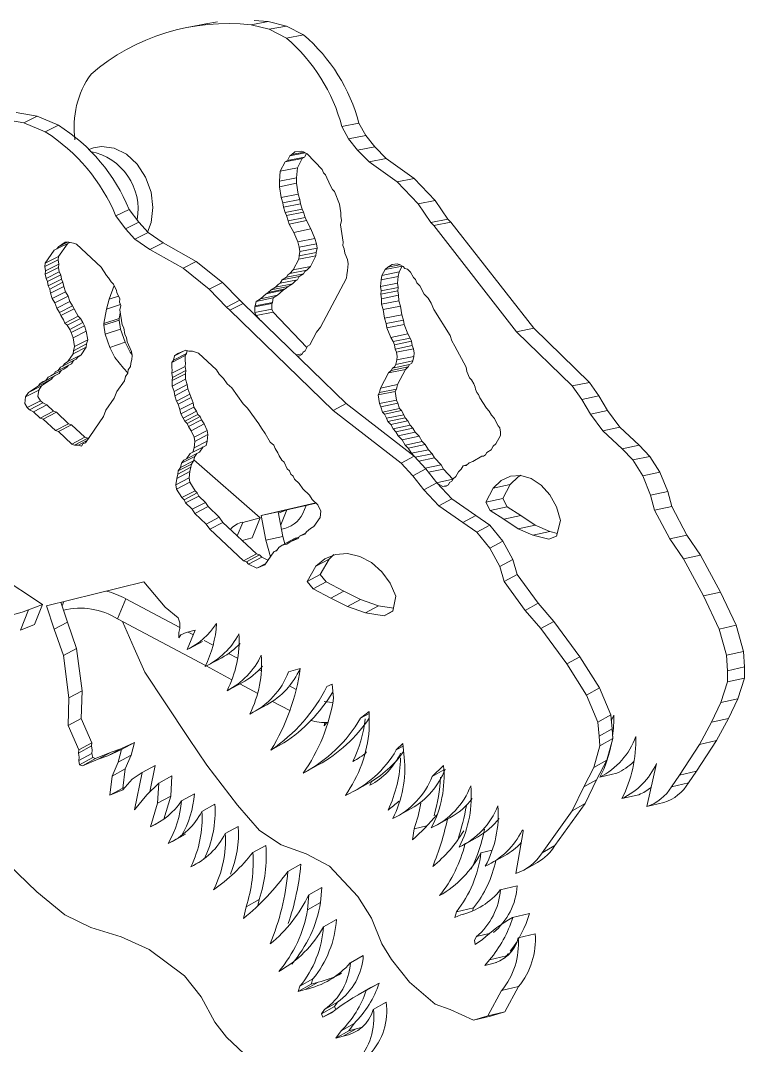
# Model space of a CAD drawing. Header units: millimetres. Extents: x 10 to 270, y -115 to 29.
# Drawn here: x 224.4 to 270, y -71.8 to -7.2 of the extents above; entities that cross this region are included whole.
import ezdxf

# ---------------------------------------------------------------- set-up
doc = ezdxf.new("R2010")
doc.units = ezdxf.units.MM

msp = doc.modelspace()

# ---------------------------------------------------------------- linework, layer by layer
at = {"color": 7, "linetype": 'Continuous', "lineweight": 15}
for p, q in [((236.093, -7.431), (235.016, -7.634)), ((236.093, -7.431), (236.818, -7.315)), ((240.02, -7.294), (238.942, -7.498)), ((238.942, -7.498), (240.087, -7.773)), ((239.128, -7.222), (240.02, -7.294)), ((240.02, -7.294), (241.165, -7.569)), ((241.165, -7.569), (240.087, -7.773)), ((241.165, -7.569), (242.256, -8.129)), ((240.087, -7.773), (241.178, -8.334)), ((242.256, -8.129), (241.178, -8.334)), ((223.298, -13.433), (224.633, -13.661)), ((224.137, -13.021), (225.471, -13.249)), ((225.471, -13.249), (224.633, -13.661)), ((225.471, -13.249), (226.806, -13.817)), ((224.633, -13.661), (225.969, -14.23)), ((226.806, -13.817), (225.969, -14.23)), ((245.741, -13.688), (244.664, -13.898)), ((244.664, -13.898), (245.089, -14.683)), ((245.741, -13.688), (246.166, -14.473)), ((246.166, -14.473), (245.089, -14.683)), ((245.089, -14.683), (245.653, -15.384)), ((246.166, -14.473), (246.73, -15.172)), ((229.018, -15.248), (228.729, -15.341)), ((241.695, -15.498), (242.089, -15.452)), ((246.73, -15.172), (245.653, -15.384)), ((245.653, -15.384), (246.377, -16.135)), ((246.73, -15.172), (247.453, -15.923)), ((240.783, -16.715), (241.091, -16.124)), ((242.167, -15.913), (241.091, -16.124)), ((241.091, -16.124), (241.228, -16.039)), ((241.382, -15.743), (241.519, -15.658)), ((241.859, -16.504), (242.167, -15.913)), ((242.167, -15.913), (242.304, -15.828)), ((242.248, -15.503), (242.467, -15.617)), ((242.467, -15.617), (243.427, -16.617)), ((247.453, -15.923), (246.377, -16.135)), ((246.377, -16.135), (248.142, -17.395)), ((247.453, -15.923), (249.219, -17.182)), ((240.731, -17.345), (240.783, -16.715)), ((241.859, -16.504), (240.783, -16.715)), ((241.807, -17.133), (241.859, -16.504)), ((243.628, -16.941), (243.71, -17.14)), ((249.219, -17.182), (248.142, -17.395)), ((248.142, -17.395), (249.473, -18.778)), ((249.219, -17.182), (250.55, -18.564)), ((240.841, -18.372), (240.735, -17.691)), ((241.917, -18.16), (241.811, -17.479)), ((243.933, -17.601), (244.074, -17.863)), ((244.074, -17.863), (244.194, -17.988)), ((244.194, -17.988), (244.52, -18.785)), ((241.917, -18.16), (240.841, -18.372)), ((240.944, -18.707), (240.841, -18.372)), ((242.02, -18.494), (241.917, -18.16)), ((250.55, -18.564), (249.473, -18.778)), ((250.55, -18.564), (251.341, -19.73)), ((231.259, -19.121), (230.424, -19.539)), ((231.259, -19.121), (231.869, -19.919)), ((241.089, -19.315), (240.986, -18.98)), ((242.164, -19.101), (241.089, -19.315)), ((241.17, -19.513), (241.089, -19.315)), ((242.245, -19.3), (241.17, -19.513)), ((242.164, -19.101), (242.062, -18.767)), ((242.245, -19.3), (242.164, -19.101)), ((242.348, -19.634), (242.245, -19.3)), ((244.606, -19.331), (244.588, -19.542)), ((249.473, -18.778), (250.265, -19.945)), ((230.424, -19.539), (231.035, -20.338)), ((231.869, -19.919), (231.035, -20.338)), ((231.869, -19.919), (232.456, -20.582)), ((241.272, -19.848), (241.17, -19.513)), ((242.348, -19.634), (241.272, -19.848)), ((241.353, -20.047), (241.272, -19.848)), ((242.429, -19.833), (241.353, -20.047)), ((242.429, -19.833), (242.348, -19.634)), ((242.711, -20.355), (242.429, -19.833)), ((244.631, -19.815), (244.574, -20.099)), ((244.588, -19.542), (244.631, -19.815)), ((251.523, -19.919), (256.748, -26.61)), ((231.035, -20.338), (231.622, -21.002)), ((232.456, -20.582), (231.622, -21.002)), ((232.456, -20.582), (233.397, -21.236)), ((241.635, -20.57), (241.353, -20.047)), ((242.711, -20.355), (241.635, -20.57)), ((241.879, -21.166), (241.635, -20.57)), ((242.954, -20.951), (242.711, -20.355)), ((244.574, -20.099), (244.745, -21.192)), ((250.447, -20.134), (255.673, -26.832)), ((227.374, -21.191), (226.8, -21.479)), ((226.8, -21.479), (227.223, -21.195)), ((226.814, -22.1), (227.368, -21.285)), ((227.458, -21.189), (227.763, -21.248)), ((227.95, -21.311), (229.498, -22.762)), ((231.622, -21.002), (232.564, -21.657)), ((233.397, -21.236), (232.564, -21.657)), ((233.397, -21.236), (235.494, -22.402)), ((242.954, -20.951), (241.879, -21.166)), ((241.981, -21.501), (241.879, -21.166)), ((243.057, -21.286), (241.981, -21.501)), ((243.057, -21.286), (242.954, -20.951)), ((243.099, -21.558), (243.057, -21.286)), ((244.745, -21.192), (244.728, -21.402)), ((225.978, -22.52), (226.542, -21.69)), ((226.706, -21.617), (226.8, -21.479)), ((232.564, -21.657), (234.662, -22.824)), ((241.968, -22.057), (242.024, -21.774)), ((242.024, -21.774), (241.981, -21.501)), ((243.099, -21.558), (242.024, -21.774)), ((243.043, -21.842), (243.099, -21.558)), ((244.728, -21.402), (244.809, -21.601)), ((226.791, -22.303), (225.955, -22.724)), ((225.955, -22.724), (225.978, -22.52)), ((226.814, -22.1), (225.978, -22.52)), ((226.837, -22.573), (226.001, -22.993)), ((226.791, -22.303), (226.814, -22.1)), ((226.837, -22.573), (226.791, -22.303)), ((226.813, -22.777), (226.837, -22.573)), ((235.494, -22.402), (234.662, -22.824)), ((235.494, -22.402), (237.144, -23.719)), ((241.603, -22.929), (241.951, -22.267)), ((242.679, -22.713), (243.026, -22.051)), ((245.015, -22.273), (245.057, -22.546)), ((245.057, -22.546), (245.022, -22.967)), ((247.562, -22.756), (247.839, -22.586)), ((226.001, -22.993), (225.955, -22.724)), ((226.813, -22.777), (225.977, -23.197)), ((225.977, -23.197), (226.001, -22.993)), ((226.024, -23.467), (225.977, -23.197)), ((226.859, -23.047), (226.024, -23.467)), ((226.859, -23.047), (226.813, -22.777)), ((226.953, -23.247), (226.859, -23.047)), ((229.498, -22.762), (229.826, -23.296)), ((234.662, -22.824), (236.313, -24.143)), ((241.389, -23.161), (241.603, -22.929)), ((242.679, -22.713), (241.603, -22.929)), ((241.977, -23.344), (242.25, -23.176)), ((242.464, -22.944), (242.679, -22.713)), ((247.189, -23.284), (247.384, -22.915)), ((248.265, -23.067), (247.189, -23.284)), ((248.208, -23.351), (248.265, -23.067)), ((248.265, -23.067), (248.46, -22.698)), ((248.297, -22.605), (248.517, -22.72)), ((248.638, -22.846), (248.798, -22.898)), ((226.117, -23.668), (226.024, -23.467)), ((227.092, -23.717), (226.999, -23.517)), ((229.826, -23.296), (229.966, -23.428)), ((230.271, -23.828), (230.458, -24.23)), ((237.144, -23.719), (236.313, -24.143)), ((237.144, -23.719), (238.229, -24.848)), ((240.786, -23.781), (240.902, -23.561)), ((241.977, -23.344), (240.902, -23.561)), ((240.902, -23.561), (241.175, -23.392)), ((241.276, -23.974), (241.549, -23.806)), ((241.861, -23.564), (241.977, -23.344)), ((244.949, -23.461), (243.322, -26.552)), ((244.966, -23.251), (244.949, -23.461)), ((247.098, -23.99), (247.133, -23.569)), ((248.173, -23.772), (247.098, -23.99)), ((247.133, -23.569), (247.189, -23.284)), ((248.208, -23.351), (247.133, -23.569)), ((248.173, -23.772), (248.208, -23.351)), ((248.216, -24.045), (248.173, -23.772)), ((249.183, -23.413), (249.304, -23.539)), ((249.385, -23.74), (249.567, -23.929)), ((226.257, -24.139), (226.163, -23.938)), ((226.419, -24.744), (226.303, -24.409)), ((227.255, -24.322), (226.419, -24.744)), ((227.255, -24.322), (227.138, -23.987)), ((227.418, -24.589), (227.255, -24.322)), ((229.995, -24.776), (230.31, -23.911)), ((236.313, -24.143), (237.399, -25.273)), ((239.54, -24.748), (239.889, -24.433)), ((240.026, -24.349), (240.201, -24.191)), ((241.276, -23.974), (240.201, -24.191)), ((240.201, -24.191), (240.474, -24.023)), ((240.614, -24.531), (240.964, -24.216)), ((241.101, -24.132), (241.276, -23.974)), ((247.14, -24.263), (247.098, -23.99)), ((247.123, -24.474), (247.14, -24.263)), ((248.216, -24.045), (247.14, -24.263)), ((248.198, -24.256), (248.216, -24.045)), ((248.244, -24.876), (248.241, -24.529)), ((249.567, -23.929), (249.852, -24.455)), ((226.583, -25.011), (226.419, -24.744)), ((227.418, -24.589), (226.583, -25.011)), ((226.699, -25.347), (226.583, -25.011)), ((227.535, -24.924), (226.699, -25.347)), ((227.535, -24.924), (227.418, -24.589)), ((227.698, -25.19), (227.535, -24.924)), ((230.668, -24.768), (230.644, -24.972)), ((230.738, -25.174), (230.667, -25.447)), ((238.229, -24.848), (237.399, -25.273)), ((238.441, -25.046), (237.611, -25.472)), ((238.229, -24.848), (238.441, -25.046)), ((238.441, -25.046), (244.942, -31.359)), ((240.248, -25.054), (239.173, -25.272)), ((239.211, -25.199), (239.267, -24.916)), ((240.286, -24.981), (239.211, -25.199)), ((240.248, -25.054), (240.286, -24.981)), ((240.252, -25.399), (240.248, -25.054)), ((240.286, -24.981), (240.342, -24.699)), ((247.169, -25.095), (247.165, -24.748)), ((248.244, -24.876), (247.169, -25.095)), ((247.272, -25.431), (247.169, -25.095)), ((248.347, -25.212), (248.244, -24.876)), ((250.297, -25.034), (250.461, -25.435)), ((226.863, -25.613), (226.699, -25.347)), ((227.698, -25.19), (226.863, -25.613)), ((226.956, -25.814), (226.863, -25.613)), ((227.791, -25.391), (227.698, -25.19)), ((229.675, -26.317), (229.836, -25.405)), ((230.641, -25.997), (230.702, -25.652)), ((230.667, -25.447), (230.828, -26.393)), ((237.399, -25.273), (237.611, -25.472)), ((237.611, -25.472), (244.117, -31.791)), ((239.173, -25.272), (239.211, -25.199)), ((239.177, -25.617), (239.173, -25.272)), ((240.252, -25.399), (239.177, -25.617)), ((239.258, -25.815), (239.177, -25.617)), ((240.332, -25.597), (239.258, -25.815)), ((239.566, -26.139), (239.258, -25.815)), ((240.332, -25.597), (240.252, -25.399)), ((242.462, -27.832), (240.332, -25.597)), ((248.347, -25.212), (247.272, -25.431)), ((247.358, -25.978), (247.272, -25.431)), ((248.433, -25.759), (247.358, -25.978)), ((248.433, -25.759), (248.347, -25.212)), ((248.536, -26.095), (248.433, -25.759)), ((250.461, -25.435), (251.478, -27.069)), ((227.353, -26.413), (227.213, -26.282)), ((228.188, -25.99), (227.353, -26.413)), ((227.517, -26.68), (227.353, -26.413)), ((228.188, -25.99), (228.048, -25.858)), ((228.351, -26.256), (228.188, -25.99)), ((228.561, -26.792), (228.445, -26.457)), ((229.748, -26.994), (229.674, -26.411)), ((230.714, -26.674), (230.64, -26.092)), ((230.828, -26.393), (230.922, -26.594)), ((247.461, -26.315), (247.358, -25.978)), ((248.536, -26.095), (247.461, -26.315)), ((247.503, -26.588), (247.461, -26.315)), ((248.578, -26.368), (247.503, -26.588)), ((248.578, -26.368), (248.536, -26.095)), ((248.823, -26.967), (248.578, -26.368)), ((227.727, -27.217), (227.61, -26.881)), ((228.561, -26.792), (227.727, -27.217)), ((228.653, -27.331), (228.561, -26.792)), ((229.748, -26.994), (230.714, -26.674)), ((230.053, -27.815), (229.748, -26.994)), ((231.018, -27.495), (230.714, -26.674)), ((230.922, -26.594), (230.991, -27)), ((243.068, -26.856), (242.643, -27.663)), ((243.322, -26.552), (243.068, -26.856)), ((247.748, -27.188), (247.503, -26.588)), ((248.823, -26.967), (247.748, -27.188)), ((248.965, -27.23), (248.823, -26.967)), ((256.748, -26.61), (255.673, -26.832)), ((255.673, -26.832), (259.179, -30.246)), ((256.748, -26.61), (260.255, -30.021)), ((227.819, -27.756), (227.727, -27.217)), ((228.559, -27.807), (228.582, -27.603)), ((231.085, -27.201), (231.131, -27.471)), ((231.131, -27.471), (231.412, -28.074)), ((242.506, -27.747), (242.352, -28.041)), ((247.89, -27.451), (247.748, -27.188)), ((248.015, -27.924), (247.972, -27.651)), ((249.09, -27.703), (248.015, -27.924)), ((249.09, -27.703), (249.047, -27.43)), ((249.171, -27.903), (249.09, -27.703)), ((251.582, -27.406), (251.785, -27.733)), ((251.785, -27.733), (252.499, -29.053)), ((227.396, -28.714), (227.725, -28.232)), ((228.559, -27.807), (227.725, -28.232)), ((227.725, -28.232), (227.748, -28.028)), ((228.23, -28.288), (228.559, -27.807)), ((231.412, -28.074), (231.458, -28.345)), ((234.88, -28.194), (234.049, -28.621)), ((234.049, -28.621), (234.121, -28.348)), ((234.334, -28.207), (234.831, -27.991)), ((234.785, -28.332), (234.88, -28.194)), ((234.88, -28.194), (234.925, -28.023)), ((235.256, -28.049), (235.634, -28.175)), ((235.634, -28.175), (236.765, -29.236)), ((242.166, -28.216), (241.786, -28.295)), ((241.902, -28.365), (241.85, -28.357)), ((242.138, -28.271), (242.001, -28.355)), ((242.352, -28.041), (242.215, -28.124)), ((248.097, -28.124), (248.015, -27.924)), ((249.14, -28.67), (249.196, -28.386)), ((227.62, -28.843), (226.786, -29.269)), ((227.62, -28.843), (227.761, -28.637)), ((231.338, -29.025), (231.196, -29.232)), ((231.434, -28.549), (231.362, -28.822)), ((233.954, -28.759), (234.049, -28.621)), ((234.829, -29.281), (234.783, -29.011)), ((248.065, -28.892), (248.122, -28.608)), ((248.845, -29.048), (248.923, -28.901)), ((252.499, -29.053), (252.542, -29.328)), ((226.013, -29.896), (226.153, -29.69)), ((226.473, -29.681), (226.604, -29.594)), ((226.622, -29.341), (226.786, -29.269)), ((226.786, -29.269), (226.927, -29.063)), ((226.847, -29.469), (226.988, -29.264)), ((231.031, -29.643), (230.959, -29.915)), ((231.172, -29.436), (231.031, -29.643)), ((233.998, -29.709), (233.952, -29.438)), ((234.803, -29.824), (234.804, -29.485)), ((236.929, -29.504), (237.212, -29.769)), ((247.087, -30.384), (247.593, -29.428)), ((247.771, -29.271), (247.849, -29.123)), ((248.161, -30.161), (248.668, -29.206)), ((252.542, -29.328), (252.707, -29.729)), ((225.749, -30.237), (224.914, -30.664)), ((224.914, -30.664), (225.545, -30.244)), ((225.561, -30.511), (225.749, -30.237)), ((225.638, -30.107), (225.849, -29.967)), ((225.749, -30.237), (226.379, -29.818)), ((230.959, -29.915), (230.487, -30.603)), ((234.803, -29.824), (233.972, -30.252)), ((233.972, -30.252), (233.974, -29.913)), ((234.089, -30.589), (233.972, -30.252)), ((234.92, -30.16), (234.089, -30.589)), ((234.92, -30.16), (234.803, -29.824)), ((234.966, -30.43), (234.92, -30.16)), ((237.447, -30.104), (237.73, -30.369)), ((248.161, -30.161), (247.087, -30.384)), ((248.105, -30.444), (248.161, -30.161)), ((252.971, -30.12), (253.053, -30.321)), ((260.255, -30.021), (259.179, -30.246)), ((259.179, -30.246), (259.774, -31.096)), ((260.255, -30.021), (260.85, -30.871)), ((224.727, -30.938), (224.914, -30.664)), ((230.487, -30.603), (230.322, -31.013)), ((234.135, -30.859), (234.089, -30.589)), ((234.966, -30.43), (234.135, -30.859)), ((234.252, -31.195), (234.135, -30.859)), ((235.082, -30.766), (234.252, -31.195)), ((235.176, -30.967), (234.346, -31.397)), ((235.082, -30.766), (234.966, -30.43)), ((235.176, -30.967), (235.082, -30.766)), ((235.292, -31.303), (235.176, -30.967)), ((237.73, -30.369), (238.436, -31.373)), ((247.038, -31.361), (246.953, -30.814)), ((247.03, -30.667), (247.087, -30.384)), ((248.112, -31.137), (248.027, -30.591)), ((253.278, -30.786), (253.361, -30.986)), ((253.361, -30.986), (253.769, -31.642)), ((260.85, -30.871), (259.774, -31.096)), ((260.85, -30.871), (261.405, -31.795)), ((224.982, -31.742), (224.842, -31.61)), ((225.817, -31.314), (225.677, -31.183)), ((226.493, -31.838), (226.073, -31.443)), ((230.322, -31.013), (229.803, -31.769)), ((234.346, -31.397), (234.252, -31.195)), ((234.462, -31.733), (234.346, -31.397)), ((235.292, -31.303), (234.462, -31.733)), ((235.338, -31.573), (234.508, -32.003)), ((235.338, -31.573), (235.292, -31.303)), ((235.502, -31.841), (235.338, -31.573)), ((238.72, -31.639), (239.426, -32.643)), ((244.942, -31.359), (244.117, -31.791)), ((244.942, -31.359), (249.218, -34.675)), ((247.222, -31.897), (247.12, -31.56)), ((248.297, -31.672), (248.194, -31.336)), ((259.774, -31.096), (260.33, -32.021)), ((225.658, -32.266), (225.239, -31.871)), ((226.493, -31.838), (225.658, -32.266)), ((225.845, -32.33), (225.658, -32.266)), ((226.679, -31.902), (225.845, -32.33)), ((226.679, -31.902), (226.493, -31.838)), ((227.449, -32.626), (226.679, -31.902)), ((229.638, -32.179), (228.509, -33.824)), ((234.508, -32.003), (234.462, -31.733)), ((234.672, -32.271), (234.508, -32.003)), ((235.737, -32.174), (234.907, -32.605)), ((235.737, -32.174), (235.596, -32.042)), ((235.83, -32.375), (235.737, -32.174)), ((244.117, -31.791), (248.396, -35.111)), ((248.297, -31.672), (247.222, -31.897)), ((247.343, -32.023), (247.222, -31.897)), ((247.566, -32.486), (247.485, -32.286)), ((248.641, -32.261), (247.566, -32.486)), ((248.417, -31.799), (248.297, -31.672)), ((248.641, -32.261), (248.559, -32.062)), ((248.821, -32.451), (248.641, -32.261)), ((253.951, -31.833), (254.094, -32.097)), ((261.405, -31.795), (260.33, -32.021)), ((260.33, -32.021), (261.111, -33.064)), ((261.405, -31.795), (262.186, -32.837)), ((226.615, -33.055), (225.845, -32.33)), ((228.475, -33.48), (227.635, -32.689)), ((234.907, -32.605), (234.766, -32.472)), ((235.001, -32.806), (234.907, -32.605)), ((236.181, -33.045), (235.994, -32.643)), ((239.426, -32.643), (239.591, -32.911)), ((247.747, -32.676), (247.566, -32.486)), ((249.144, -32.903), (248.07, -33.129)), ((249.144, -32.903), (248.963, -32.714)), ((249.286, -33.166), (249.144, -32.903)), ((254.359, -32.489), (254.502, -32.753)), ((254.502, -32.753), (254.624, -32.88)), ((262.186, -32.837), (261.111, -33.064)), ((262.186, -32.837), (263.395, -33.978)), ((227.642, -33.91), (226.802, -33.118)), ((228.702, -33.543), (228.662, -33.544)), ((235.352, -33.477), (235.165, -33.074)), ((236.181, -33.045), (235.352, -33.477)), ((235.398, -33.747), (235.352, -33.477)), ((236.227, -33.315), (235.398, -33.747)), ((236.178, -33.722), (236.227, -33.315)), ((236.227, -33.315), (236.181, -33.045)), ((239.826, -33.246), (240.156, -33.782)), ((248.07, -33.129), (247.889, -32.939)), ((248.212, -33.392), (248.07, -33.129)), ((249.286, -33.166), (248.212, -33.392)), ((248.454, -33.645), (248.212, -33.392)), ((249.528, -33.419), (248.454, -33.645)), ((249.528, -33.419), (249.286, -33.166)), ((249.73, -33.746), (249.528, -33.419)), ((254.649, -33.366), (254.373, -33.883)), ((254.667, -33.155), (254.649, -33.366)), ((261.111, -33.064), (262.32, -34.206)), ((228.063, -33.969), (227.829, -33.974)), ((228.345, -33.895), (228.251, -34.032)), ((235.277, -34.427), (235.349, -34.154)), ((236.178, -33.722), (235.349, -34.154)), ((235.349, -34.154), (235.398, -33.747)), ((235.704, -34.409), (235.925, -34.089)), ((236.106, -33.995), (236.178, -33.722)), ((240.368, -33.982), (240.462, -34.184)), ((240.462, -34.184), (240.627, -34.452)), ((248.656, -33.972), (248.454, -33.645)), ((249.73, -33.746), (248.656, -33.972)), ((248.837, -34.162), (248.656, -33.972)), ((249.911, -33.936), (248.837, -34.162)), ((249.04, -34.489), (248.837, -34.162)), ((249.911, -33.936), (249.73, -33.746)), ((250.114, -34.262), (249.911, -33.936)), ((254.194, -34.04), (254.075, -34.261)), ((263.395, -33.978), (262.32, -34.206)), ((262.32, -34.206), (262.998, -34.911)), ((263.395, -33.978), (264.073, -34.682)), ((234.875, -34.842), (235.112, -34.498)), ((235.396, -34.686), (235.522, -34.504)), ((240.721, -34.654), (240.885, -34.923)), ((249.218, -34.675), (248.396, -35.111)), ((250.114, -34.262), (249.04, -34.489)), ((249.214, -34.672), (249.04, -34.489)), ((249.218, -34.675), (249.954, -35.478)), ((249.281, -34.742), (249.244, -34.703)), ((250.355, -34.515), (249.281, -34.742)), ((249.283, -34.746), (249.281, -34.742)), ((250.497, -34.779), (249.505, -34.988)), ((250.355, -34.515), (250.114, -34.262)), ((250.497, -34.779), (250.355, -34.515)), ((250.92, -35.222), (250.497, -34.779)), ((253.477, -34.67), (252.919, -35.004)), ((253.717, -34.576), (253.578, -34.66)), ((254.075, -34.261), (253.796, -34.429)), ((264.073, -34.682), (262.998, -34.911)), ((264.073, -34.682), (264.692, -35.673)), ((235.182, -35.164), (234.353, -35.597)), ((234.353, -35.597), (234.495, -35.391)), ((234.567, -35.119), (234.709, -34.913)), ((235.158, -35.367), (235.182, -35.164)), ((235.182, -35.164), (235.325, -34.958)), ((241.027, -35.056), (241.215, -35.459)), ((248.396, -35.111), (249.132, -35.915)), ((249.954, -35.478), (249.132, -35.915)), ((250.92, -35.222), (249.915, -35.435)), ((249.954, -35.478), (250.642, -36.351)), ((251.063, -35.486), (250.118, -35.686)), ((251.063, -35.486), (250.92, -35.222)), ((251.663, -36.115), (251.063, -35.486)), ((252.184, -35.495), (252.005, -35.652)), ((252.501, -35.255), (252.301, -35.275)), ((252.68, -35.098), (252.501, -35.255)), ((252.919, -35.004), (252.68, -35.098)), ((262.998, -34.911), (263.617, -35.903)), ((234.208, -36.479), (234.257, -36.072)), ((234.329, -35.8), (234.353, -35.597)), ((235.038, -36.045), (235.086, -35.639)), ((241.45, -35.794), (241.592, -35.927)), ((241.592, -35.927), (241.686, -36.129)), ((249.132, -35.915), (249.821, -36.789)), ((251.66, -36.122), (250.633, -36.34)), ((251.67, -36.103), (251.591, -36.25)), ((252.005, -35.652), (251.848, -35.946)), ((264.692, -35.673), (263.617, -35.903)), ((263.617, -35.903), (264.117, -37.119)), ((264.692, -35.673), (265.191, -36.887)), ((234.582, -37.284), (234.254, -36.749)), ((235.411, -36.849), (235.084, -36.315)), ((241.97, -36.396), (242.205, -36.731)), ((242.205, -36.731), (242.631, -37.13)), ((250.642, -36.351), (249.821, -36.789)), ((249.821, -36.789), (250.772, -37.794)), ((250.642, -36.351), (251.593, -37.355)), ((251.035, -36.583), (250.686, -36.397)), ((251.452, -36.333), (251.374, -36.48)), ((253.727, -37.571), (254.199, -36.689)), ((255.273, -36.459), (254.199, -36.689)), ((254.8, -37.341), (255.273, -36.459)), ((235.411, -36.849), (234.582, -37.284)), ((234.723, -37.416), (234.582, -37.284)), ((235.552, -36.981), (234.723, -37.416)), ((234.817, -37.617), (234.723, -37.416)), ((235.645, -37.182), (234.817, -37.617)), ((235.552, -36.981), (235.411, -36.849)), ((235.645, -37.182), (235.552, -36.981)), ((236.068, -37.58), (235.645, -37.182)), ((242.631, -37.13), (242.796, -37.399)), ((242.796, -37.399), (243.151, -37.732)), ((251.593, -37.355), (250.772, -37.794)), ((251.593, -37.355), (253.096, -38.418)), ((254.8, -37.341), (253.727, -37.571)), ((255.086, -37.87), (254.8, -37.341)), ((265.191, -36.887), (264.117, -37.119)), ((264.117, -37.119), (264.37, -38.077)), ((265.191, -36.887), (265.444, -37.845)), ((235.239, -38.015), (234.817, -37.617)), ((236.936, -38.51), (236.231, -37.847)), ((243.025, -37.614), (239.584, -38.401)), ((243.04, -37.628), (240.656, -38.173)), ((240.674, -38.267), (241.198, -38.059)), ((241.198, -38.059), (240.813, -39.004)), ((241.198, -38.059), (241.518, -37.976)), ((242.212, -38.277), (242.418, -37.77)), ((243.151, -37.732), (243.339, -38.136)), ((250.772, -37.794), (252.276, -38.858)), ((254.013, -38.1), (253.727, -37.571)), ((255.086, -37.87), (254.013, -38.1)), ((254.861, -38.645), (254.013, -38.1)), ((255.935, -38.414), (255.086, -37.87)), ((265.444, -37.845), (264.37, -38.077)), ((264.37, -38.077), (265.324, -39.882)), ((265.444, -37.845), (266.398, -39.648)), ((236.108, -38.946), (235.403, -38.282)), ((236.936, -38.51), (236.108, -38.946)), ((237.17, -38.843), (236.936, -38.51)), ((238.415, -38.839), (239.525, -38.561)), ((240.656, -38.173), (239.584, -38.401)), ((239.584, -38.401), (239.876, -39.955)), ((240.656, -38.173), (240.949, -39.726)), ((243.288, -38.544), (242.905, -39.094)), ((243.339, -38.136), (243.288, -38.544)), ((253.096, -38.418), (252.276, -38.858)), ((253.096, -38.418), (253.98, -39.016)), ((255.935, -38.414), (254.861, -38.645)), ((255.771, -39.254), (254.861, -38.645)), ((256.845, -39.023), (255.935, -38.414)), ((258.447, -38.718), (258.194, -39.72)), ((236.343, -39.28), (236.108, -38.946)), ((237.17, -38.843), (236.343, -39.28)), ((238.459, -41.272), (236.343, -39.28)), ((239.285, -40.833), (237.17, -38.843)), ((238.415, -38.839), (238.07, -39.69)), ((242.69, -39.234), (242.427, -39.442)), ((252.276, -38.858), (253.16, -39.457)), ((253.98, -39.016), (253.16, -39.457)), ((253.98, -39.016), (254.812, -40.024)), ((256.845, -39.023), (255.771, -39.254)), ((256.701, -39.653), (255.771, -39.254)), ((257.775, -39.421), (256.845, -39.023)), ((238.378, -39.979), (239.014, -39.819)), ((240.949, -39.726), (239.876, -39.955)), ((239.876, -39.955), (240.162, -41.01)), ((241.728, -39.844), (240.903, -40.283)), ((240.949, -39.726), (241.074, -40.191)), ((241.902, -39.858), (241.403, -40.071)), ((241.922, -39.795), (241.728, -39.844)), ((241.998, -39.721), (241.902, -39.858)), ((242.371, -39.523), (241.998, -39.721)), ((242.331, -39.58), (241.998, -39.721)), ((253.16, -39.457), (253.994, -40.466)), ((254.812, -40.024), (253.994, -40.466)), ((254.812, -40.024), (255.427, -41.173)), ((257.775, -39.421), (256.701, -39.653)), ((257.711, -39.906), (256.701, -39.653)), ((258.194, -39.72), (257.711, -39.906)), ((258.24, -39.537), (257.775, -39.421)), ((266.398, -39.648), (265.324, -39.882)), ((265.324, -39.882), (266.192, -41.135)), ((266.398, -39.648), (267.266, -40.9)), ((240.903, -40.283), (240.689, -40.422)), ((241.188, -40.21), (240.903, -40.283)), ((253.994, -40.466), (254.609, -41.616)), ((239.285, -40.833), (238.459, -41.272)), ((238.648, -41.336), (238.459, -41.272)), ((239.474, -40.897), (238.648, -41.336)), ((239.615, -41.03), (238.789, -41.469)), ((239.474, -40.897), (239.285, -40.833)), ((239.615, -41.03), (239.474, -40.897)), ((240.009, -41.229), (239.615, -41.03)), ((240.379, -40.698), (239.807, -41.52)), ((243.856, -41.162), (243.032, -41.602)), ((243.304, -42.119), (243.856, -41.162)), ((243.856, -41.162), (244.149, -40.875)), ((255.427, -41.173), (254.609, -41.616)), ((255.427, -41.173), (255.707, -42.123)), ((267.266, -40.9), (266.192, -41.135)), ((266.192, -41.135), (267.439, -43.479)), ((267.266, -40.9), (268.513, -43.242)), ((238.789, -41.469), (238.648, -41.336)), ((239.308, -41.731), (238.789, -41.469)), ((239.866, -41.434), (239.308, -41.731)), ((239.807, -41.52), (239.308, -41.731)), ((242.48, -42.56), (243.032, -41.602)), ((254.609, -41.616), (254.889, -42.567)), ((232.188, -42.589), (226.059, -44.097)), ((233.521, -44.185), (232.188, -42.589)), ((243.304, -42.119), (242.48, -42.56)), ((242.857, -43.028), (242.48, -42.56)), ((243.681, -42.587), (242.857, -43.028)), ((243.681, -42.587), (243.304, -42.119)), ((244.793, -43.178), (243.681, -42.587)), ((255.707, -42.123), (254.889, -42.567)), ((254.889, -42.567), (256.222, -44.388)), ((255.707, -42.123), (257.038, -43.942)), ((243.97, -43.621), (242.857, -43.028)), ((244.793, -43.178), (243.97, -43.621)), ((245.836, -43.704), (244.793, -43.178)), ((268.513, -43.242), (267.439, -43.479)), ((268.513, -43.242), (269.513, -45.328)), ((226.962, -43.874), (227.376, -45.125)), ((227.15, -43.828), (227.039, -44.106)), ((231.045, -43.652), (230.534, -44.921)), ((231.045, -43.652), (234.456, -45.467)), ((245.014, -44.147), (243.97, -43.621)), ((245.836, -43.704), (245.014, -44.147)), ((246.976, -44.093), (245.836, -43.704)), ((248.07, -43.49), (247.872, -44.443)), ((267.439, -43.479), (268.439, -45.567)), ((224.926, -44.359), (224.416, -45.632)), ((224.926, -44.359), (225.8, -44.012)), ((226.059, -44.097), (226.546, -45.564)), ((234.341, -44.846), (233.521, -44.185)), ((246.154, -44.537), (245.014, -44.147)), ((246.976, -44.093), (246.154, -44.537)), ((247.321, -44.723), (246.154, -44.537)), ((247.914, -44.243), (246.976, -44.093)), ((247.877, -44.423), (247.321, -44.723)), ((247.872, -44.443), (247.321, -44.723)), ((257.038, -43.942), (256.222, -44.388)), ((256.222, -44.388), (257.199, -45.533)), ((257.038, -43.942), (258.015, -45.086)), ((227.376, -45.125), (226.546, -45.564)), ((227.376, -45.125), (227.955, -46.791)), ((230.534, -44.921), (236.072, -47.869)), ((231.577, -46.766), (230.844, -45.086)), ((234.457, -45.181), (234.341, -44.846)), ((258.015, -45.086), (257.199, -45.533)), ((258.015, -45.086), (259.657, -47.312)), ((224.416, -45.632), (225.29, -45.284)), ((226.546, -45.564), (227.125, -47.232)), ((234.385, -45.788), (234.456, -45.518)), ((234.855, -45.782), (234.525, -45.921)), ((235.42, -45.639), (234.855, -45.782)), ((234.921, -46.858), (235.42, -45.639)), ((234.986, -45.749), (235.306, -45.919)), ((257.199, -45.533), (258.843, -47.761)), ((269.513, -45.328), (268.439, -45.567)), ((268.439, -45.567), (268.903, -47.212)), ((269.513, -45.328), (269.977, -46.972)), ((235.062, -46.786), (235.889, -46.343)), ((235.994, -46.285), (236.553, -46.583)), ((227.955, -46.791), (227.125, -47.232)), ((227.955, -46.791), (228.299, -49.462)), ((232.254, -48.274), (231.577, -46.766)), ((237.525, -47.1), (238.096, -47.404)), ((269.977, -46.972), (268.903, -47.212)), ((269.977, -46.972), (270.025, -47.951)), ((227.125, -47.232), (227.469, -49.906)), ((236.266, -47.81), (237.092, -47.366)), ((259.657, -47.312), (258.843, -47.761)), ((258.843, -47.761), (260.079, -49.723)), ((259.657, -47.312), (260.893, -49.272)), ((268.903, -47.212), (268.952, -48.192)), ((233.536, -50.206), (232.254, -48.274)), ((236.11, -47.889), (237.741, -48.758)), ((239.457, -48.128), (239.59, -48.199)), ((270.025, -47.951), (268.952, -48.192)), ((268.952, -48.192), (268.957, -48.894)), ((270.025, -47.951), (270.03, -48.653)), ((237.546, -49.39), (238.371, -48.944)), ((238.232, -49.019), (239.362, -49.621)), ((244.144, -49.91), (244.055, -49.033)), ((268.957, -48.894), (268.537, -50.194)), ((270.03, -48.653), (268.957, -48.894)), ((270.03, -48.653), (269.609, -49.952)), ((228.299, -49.462), (227.469, -49.906)), ((228.299, -49.462), (228.248, -51.2)), ((241.363, -49.142), (241.788, -49.368)), ((260.893, -49.272), (260.079, -49.723)), ((260.079, -49.723), (260.786, -51.419)), ((260.893, -49.272), (261.599, -50.966)), ((227.469, -49.906), (227.419, -51.645)), ((235.018, -52.466), (233.536, -50.206)), ((239.116, -50.787), (239.939, -50.34)), ((240.301, -50.121), (241.392, -50.702)), ((268.537, -50.194), (267.952, -51.437)), ((269.609, -49.952), (268.537, -50.194)), ((269.609, -49.952), (269.025, -51.194)), ((246.373, -50.763), (245.847, -51.175)), ((246.375, -50.886), (245.847, -51.175)), ((246.389, -51.912), (246.373, -50.763)), ((261.599, -50.966), (260.786, -51.419)), ((261.599, -50.966), (261.686, -51.85)), ((261.795, -50.984), (261.637, -51.343)), ((228.248, -51.2), (227.419, -51.645)), ((227.419, -51.645), (228.091, -53.175)), ((228.248, -51.2), (228.92, -52.729)), ((243.598, -51.458), (243.546, -51.658)), ((243.546, -51.658), (243.712, -51.458)), ((260.786, -51.419), (260.874, -52.304)), ((267.952, -51.437), (267.186, -52.834)), ((269.025, -51.194), (267.952, -51.437)), ((269.025, -51.194), (268.258, -52.59)), ((261.686, -51.85), (260.874, -52.304)), ((260.874, -52.304), (260.916, -52.916)), ((261.686, -51.85), (261.728, -52.462)), ((228.92, -52.729), (228.091, -53.175)), ((228.92, -52.729), (228.896, -52.93)), ((230.736, -53.112), (231.601, -52.702)), ((231.601, -52.702), (230.774, -53.149)), ((231.601, -52.702), (231.389, -53.506)), ((236.165, -54.143), (235.018, -52.466)), ((241.017, -52.74), (240.194, -53.189)), ((248.591, -53.647), (248.503, -52.769)), ((260.916, -52.916), (260.538, -54.281)), ((261.728, -52.462), (260.916, -52.916)), ((261.728, -52.462), (261.351, -53.826)), ((267.186, -52.834), (265.935, -54.759)), ((268.258, -52.59), (267.007, -54.514)), ((268.258, -52.59), (267.186, -52.834)), ((228.091, -53.175), (228.067, -53.376)), ((228.918, -53.397), (228.964, -53.663)), ((229.15, -53.728), (230.129, -53.318)), ((230.129, -53.318), (229.302, -53.765)), ((229.302, -53.765), (229.909, -53.559)), ((230.736, -53.112), (229.909, -53.559)), ((229.909, -53.559), (230.774, -53.149)), ((230.129, -53.318), (230.736, -53.112)), ((230.774, -53.149), (230.561, -53.954)), ((231.389, -53.506), (230.561, -53.954)), ((231.389, -53.506), (231.013, -54.379)), ((248.56, -53.337), (248.503, -53.35)), ((228.09, -53.844), (228.135, -54.11)), ((228.322, -54.175), (229.302, -53.765)), ((230.561, -53.954), (230.185, -54.827)), ((232.905, -54.16), (232.079, -54.609)), ((232.905, -54.16), (232.568, -55.824)), ((238.083, -56.648), (236.165, -54.143)), ((242.357, -54.577), (243.178, -54.126)), ((251.07, -54.165), (250.348, -54.848)), ((261.351, -53.826), (260.538, -54.281)), ((261.351, -53.826), (260.71, -55.054)), ((263.875, -56.744), (264.483, -54.04)), ((230.185, -54.827), (230.042, -56.031)), ((231.013, -54.379), (230.185, -54.827)), ((231.013, -54.379), (230.869, -55.582)), ((231.446, -55.016), (232.079, -54.609)), ((232.079, -54.609), (231.604, -56.954)), ((233.955, -54.82), (233.13, -55.269)), ((233.955, -54.82), (233.88, -56.091)), ((251.087, -54.438), (250.348, -54.848)), ((260.538, -54.281), (259.898, -55.51)), ((261.99, -54.65), (260.918, -54.894)), ((265.935, -54.759), (265.432, -55.5)), ((267.007, -54.514), (265.935, -54.759)), ((267.007, -54.514), (266.503, -55.254)), ((230.86, -55.69), (231.446, -55.016)), ((230.869, -55.582), (231.002, -55.526)), ((232.378, -56.011), (233.13, -55.269)), ((233.13, -55.269), (233.055, -56.541)), ((245.479, -55.752), (246.299, -55.3)), ((246.569, -55.108), (246.427, -55.405)), ((259.898, -55.51), (259.182, -57.01)), ((260.71, -55.054), (259.898, -55.51)), ((260.71, -55.054), (259.995, -56.553)), ((266.503, -55.254), (265.432, -55.5)), ((230.869, -55.582), (230.042, -56.031)), ((230.042, -56.031), (230.86, -55.69)), ((231.604, -56.954), (232.378, -56.011)), ((233.88, -56.091), (233.055, -56.541)), ((233.88, -56.091), (233.437, -57.544)), ((235.38, -55.944), (234.555, -56.395)), ((263.379, -55.998), (262.307, -56.244)), ((233.055, -56.541), (232.605, -58.015)), ((236.667, -56.603), (235.843, -57.055)), ((239.467, -58.244), (238.083, -56.648)), ((259.995, -56.553), (258.091, -59.209)), ((259.995, -56.553), (259.182, -57.01)), ((264.946, -56.498), (263.875, -56.744)), ((248.217, -57.328), (249.035, -56.873)), ((250.654, -57.913), (251.47, -57.457)), ((259.182, -57.01), (257.278, -59.668)), ((233.322, -57.623), (232.605, -58.015)), ((238.14, -57.998), (237.317, -58.451)), ((250.023, -57.954), (249.209, -58.14)), ((233.996, -58.94), (234.82, -58.488)), ((240.846, -59.159), (239.467, -58.244)), ((249.209, -58.14), (249.117, -58.837)), ((252.385, -59.127), (253.2, -58.67)), ((255.633, -60.963), (256.089, -58.321)), ((234.257, -58.785), (233.725, -59.077)), ((239.874, -59.191), (239.052, -59.645)), ((242.42, -59.717), (240.846, -59.159)), ((258.091, -59.209), (257.278, -59.668)), ((225.449, -62.123), (223.022, -59.811)), ((243.882, -60.492), (242.42, -59.717)), ((254.141, -59.502), (253.425, -59.667)), ((254.094, -60.301), (254.909, -59.842)), ((235.737, -60.214), (235.148, -60.539)), ((242.082, -60.383), (241.262, -60.839)), ((245.675, -62.411), (243.882, -60.492)), ((256.166, -60.724), (256.98, -60.265)), ((243.395, -61.851), (242.576, -62.308)), ((243.395, -61.851), (243.319, -62.789)), ((255.717, -61.744), (254.647, -61.992)), ((227.209, -63.576), (225.449, -62.123)), ((242.576, -62.308), (242.499, -63.247)), ((246.538, -63.787), (245.675, -62.411)), ((243.319, -62.789), (242.499, -63.247)), ((228.856, -64.367), (227.209, -63.576)), ((244.327, -63.856), (243.509, -64.316)), ((247.188, -65.387), (246.538, -63.787)), ((251.791, -63.731), (252.167, -63.564)), ((252.297, -63.534), (252.167, -63.564)), ((256.494, -63.481), (255.424, -63.731)), ((230.763, -64.96), (228.856, -64.367)), ((232.532, -65.753), (230.763, -64.96)), ((253.063, -65.429), (253.519, -65.119)), ((256.847, -64.768), (255.777, -65.019)), ((234.746, -67.412), (232.532, -65.753)), ((247.791, -66.372), (247.188, -65.387)), ((246.015, -66.128), (245.197, -66.59)), ((248.914, -67.802), (247.791, -66.372)), ((255.161, -66.002), (255.04, -66.146)), ((240.865, -67.033), (240.684, -67.135)), ((253.675, -66.765), (254.013, -66.671)), ((254.414, -66.576), (254.013, -66.671)), ((235.793, -68.743), (234.746, -67.412)), ((243.17, -67.806), (242.351, -68.268)), ((242.721, -67.94), (243.17, -67.806)), ((250.535, -69.198), (248.914, -67.802)), ((241.902, -68.402), (242.351, -68.268)), ((246.497, -68.148), (245.68, -68.611)), ((247.02, -67.867), (246.204, -68.33)), ((254.729, -68.345), (253.866, -69.925)), ((255.798, -68.092), (254.729, -68.345)), ((255.798, -68.092), (254.934, -69.671)), ((236.653, -70.34), (235.793, -68.743)), ((247.462, -69.071), (246.645, -69.536)), ((244.198, -69.341), (244.285, -69.529)), ((251.492, -69.542), (250.535, -69.198)), ((252.951, -70.197), (251.492, -69.542)), ((254.934, -69.671), (253.866, -69.925)), ((254.934, -69.671), (254.02, -69.942)), ((237.398, -71.272), (236.653, -70.34)), ((243.38, -69.805), (243.473, -70.005)), ((253.866, -69.925), (252.951, -70.197)), ((254.02, -69.942), (252.951, -70.197)), ((244.625, -70.874), (244.291, -71.342)), ((245.442, -70.409), (244.625, -70.874)), ((245.442, -70.409), (245.108, -70.876)), ((238.869, -72.671), (237.398, -71.272))]:
    msp.add_line(p, q, dxfattribs=at)
at = {"color": 144, "linetype": 'Continuous', "lineweight": 0}
for p, q in [((241.519, -15.658), (241.695, -15.498)), ((242.089, -15.452), (242.248, -15.503)), ((241.228, -16.039), (241.382, -15.743)), ((242.304, -15.828), (241.228, -16.039)), ((242.347, -15.554), (241.382, -15.743)), ((242.265, -15.512), (241.519, -15.658)), ((242.304, -15.828), (242.426, -15.595)), ((243.427, -16.617), (243.508, -16.816)), ((241.807, -17.133), (240.731, -17.345)), ((240.735, -17.691), (240.731, -17.345)), ((241.811, -17.479), (241.807, -17.133)), ((243.508, -16.816), (243.628, -16.941)), ((243.71, -17.14), (243.851, -17.402)), ((243.851, -17.402), (243.933, -17.601)), ((241.811, -17.479), (240.735, -17.691)), ((242.02, -18.494), (240.944, -18.707)), ((240.986, -18.98), (240.944, -18.707)), ((242.062, -18.767), (242.02, -18.494)), ((242.062, -18.767), (240.986, -18.98)), ((244.52, -18.785), (244.606, -19.331)), ((251.341, -19.73), (250.265, -19.945)), ((250.265, -19.945), (250.447, -20.134)), ((251.523, -19.919), (250.447, -20.134)), ((251.341, -19.73), (251.523, -19.919)), ((227.532, -21.203), (226.706, -21.617)), ((227.223, -21.195), (227.458, -21.189)), ((227.763, -21.248), (227.95, -21.311)), ((226.542, -21.69), (226.706, -21.617)), ((243.043, -21.842), (241.968, -22.057)), ((243.026, -22.051), (243.043, -21.842)), ((244.809, -21.601), (244.852, -21.875)), ((244.852, -21.875), (245.015, -22.273)), ((243.026, -22.051), (241.951, -22.267)), ((241.951, -22.267), (241.968, -22.057)), ((247.839, -22.586), (248.137, -22.553)), ((248.137, -22.553), (248.297, -22.605)), ((226.953, -23.247), (226.117, -23.668)), ((226.999, -23.517), (226.953, -23.247)), ((242.25, -23.176), (241.175, -23.392)), ((241.175, -23.392), (241.252, -23.245)), ((241.252, -23.245), (241.389, -23.161)), ((242.464, -22.944), (241.389, -23.161)), ((242.25, -23.176), (242.328, -23.029)), ((242.328, -23.029), (242.464, -22.944)), ((245.022, -22.967), (244.966, -23.251)), ((248.46, -22.698), (247.384, -22.915)), ((247.384, -22.915), (247.562, -22.756)), ((248.3, -22.607), (247.562, -22.756)), ((248.46, -22.698), (248.465, -22.693)), ((248.517, -22.72), (248.638, -22.846)), ((248.798, -22.898), (248.98, -23.087)), ((248.98, -23.087), (249.183, -23.413)), ((226.163, -23.938), (226.117, -23.668)), ((226.999, -23.517), (226.163, -23.938)), ((227.092, -23.717), (226.257, -24.139)), ((227.138, -23.987), (227.092, -23.717)), ((229.966, -23.428), (230.13, -23.696)), ((230.13, -23.696), (230.271, -23.828)), ((241.549, -23.806), (240.474, -24.023)), ((240.474, -24.023), (240.649, -23.865)), ((240.649, -23.865), (240.786, -23.781)), ((241.861, -23.564), (240.786, -23.781)), ((241.549, -23.806), (241.724, -23.649)), ((241.724, -23.649), (241.861, -23.564)), ((249.304, -23.539), (249.385, -23.74)), ((226.303, -24.409), (226.257, -24.139)), ((227.138, -23.987), (226.303, -24.409)), ((230.458, -24.23), (230.481, -24.365)), ((230.481, -24.365), (230.668, -24.768)), ((240.614, -24.531), (239.54, -24.748)), ((240.964, -24.216), (239.889, -24.433)), ((239.889, -24.433), (240.026, -24.349)), ((241.101, -24.132), (240.026, -24.349)), ((240.342, -24.699), (240.614, -24.531)), ((240.964, -24.216), (241.101, -24.132)), ((248.198, -24.256), (247.123, -24.474)), ((247.165, -24.748), (247.123, -24.474)), ((248.241, -24.529), (247.165, -24.748)), ((248.241, -24.529), (248.198, -24.256)), ((249.852, -24.455), (250.094, -24.708)), ((229.836, -25.405), (229.995, -24.776)), ((229.836, -25.405), (230.711, -25.116)), ((229.995, -24.776), (230.582, -24.582)), ((230.644, -24.972), (230.738, -25.174)), ((240.342, -24.699), (239.267, -24.916)), ((239.267, -24.916), (239.54, -24.748)), ((250.094, -24.708), (250.297, -25.034)), ((227.791, -25.391), (226.956, -25.814)), ((227.12, -26.081), (226.956, -25.814)), ((227.954, -25.658), (227.791, -25.391)), ((228.048, -25.858), (227.954, -25.658)), ((227.213, -26.282), (227.12, -26.081)), ((228.048, -25.858), (227.213, -26.282)), ((228.351, -26.256), (227.517, -26.68)), ((228.445, -26.457), (227.61, -26.881)), ((228.445, -26.457), (228.351, -26.256)), ((229.674, -26.411), (230.64, -26.092)), ((229.674, -26.411), (229.675, -26.317)), ((229.675, -26.317), (230.641, -25.997)), ((230.64, -26.092), (230.641, -25.997)), ((227.61, -26.881), (227.517, -26.68)), ((230.991, -27), (231.085, -27.201)), ((251.478, -27.069), (251.582, -27.406)), ((228.582, -27.603), (227.748, -28.028)), ((227.748, -28.028), (227.819, -27.756)), ((228.653, -27.331), (227.819, -27.756)), ((228.582, -27.603), (228.653, -27.331)), ((230.053, -27.815), (231.018, -27.495)), ((231.324, -28.126), (231.018, -27.495)), ((242.643, -27.663), (242.506, -27.747)), ((248.965, -27.23), (247.89, -27.451)), ((247.972, -27.651), (247.89, -27.451)), ((249.047, -27.43), (247.972, -27.651)), ((249.047, -27.43), (248.965, -27.23)), ((228.23, -28.288), (227.396, -28.714)), ((228.019, -28.428), (228.23, -28.288)), ((230.359, -28.447), (230.053, -27.815)), ((231.447, -28.282), (231.324, -28.126)), ((231.458, -28.345), (231.434, -28.549)), ((234.785, -28.332), (233.954, -28.759)), ((234.734, -28.033), (234.121, -28.348)), ((234.121, -28.348), (234.334, -28.207)), ((234.784, -28.672), (234.785, -28.332)), ((234.831, -27.991), (235.02, -28.054)), ((235.02, -28.054), (235.256, -28.049)), ((242.025, -28.34), (241.902, -28.365)), ((242.001, -28.355), (241.902, -28.365)), ((242.215, -28.124), (242.138, -28.271)), ((249.171, -27.903), (248.097, -28.124)), ((248.139, -28.398), (248.097, -28.124)), ((249.196, -28.386), (248.122, -28.608)), ((248.122, -28.608), (248.139, -28.398)), ((249.214, -28.176), (249.171, -27.903)), ((249.196, -28.386), (249.214, -28.176)), ((226.927, -29.063), (227.091, -28.991)), ((227.091, -28.991), (227.184, -28.854)), ((227.761, -28.637), (227.103, -28.973)), ((227.152, -29.192), (227.362, -29.052)), ((227.184, -28.854), (227.396, -28.714)), ((227.362, -29.052), (227.443, -28.934)), ((227.761, -28.637), (227.925, -28.566)), ((227.925, -28.566), (228.019, -28.428)), ((230.898, -29.129), (230.359, -28.447)), ((231.362, -28.822), (231.338, -29.025)), ((234.783, -29.011), (233.952, -29.438)), ((233.953, -29.099), (233.954, -28.759)), ((234.783, -29.011), (234.807, -28.807)), ((234.807, -28.807), (234.784, -28.672)), ((248.845, -29.048), (247.771, -29.271)), ((248.923, -28.901), (247.849, -29.123)), ((247.849, -29.123), (247.987, -29.039)), ((247.987, -29.039), (248.065, -28.892)), ((249.14, -28.67), (248.065, -28.892)), ((248.668, -29.206), (248.845, -29.048)), ((248.923, -28.901), (249.062, -28.817)), ((249.062, -28.817), (249.14, -28.67)), ((226.473, -29.681), (225.638, -30.107)), ((226.847, -29.469), (226.013, -29.896)), ((226.153, -29.69), (226.317, -29.618)), ((226.317, -29.618), (226.528, -29.478)), ((226.379, -29.818), (226.473, -29.681)), ((226.988, -29.264), (226.396, -29.566)), ((226.528, -29.478), (226.622, -29.341)), ((226.988, -29.264), (227.152, -29.192)), ((231.175, -29.415), (230.898, -29.129)), ((231.196, -29.232), (231.172, -29.436)), ((233.952, -29.438), (233.976, -29.234)), ((233.976, -29.234), (233.953, -29.099)), ((234.804, -29.485), (233.974, -29.913)), ((234.829, -29.281), (233.998, -29.709)), ((234.804, -29.485), (234.829, -29.281)), ((236.765, -29.236), (236.929, -29.504)), ((248.668, -29.206), (247.593, -29.428)), ((247.593, -29.428), (247.771, -29.271)), ((226.379, -29.818), (225.545, -30.244)), ((225.545, -30.244), (225.638, -30.107)), ((225.849, -29.967), (226.013, -29.896)), ((233.974, -29.913), (233.998, -29.709)), ((237.212, -29.769), (237.447, -30.104)), ((252.707, -29.729), (252.828, -29.856)), ((252.828, -29.856), (252.971, -30.12)), ((253.053, -30.321), (253.075, -30.458)), ((224.679, -31.344), (224.727, -30.938)), ((225.561, -30.511), (224.727, -30.938)), ((225.514, -30.917), (225.561, -30.511)), ((225.677, -31.183), (225.514, -30.917)), ((248.027, -30.591), (246.953, -30.814)), ((246.953, -30.814), (247.03, -30.667)), ((248.105, -30.444), (247.03, -30.667)), ((248.027, -30.591), (248.105, -30.444)), ((253.075, -30.458), (253.157, -30.659)), ((253.157, -30.659), (253.278, -30.786)), ((224.842, -31.61), (224.679, -31.344)), ((225.677, -31.183), (224.842, -31.61)), ((225.817, -31.314), (224.982, -31.742)), ((226.073, -31.443), (225.239, -31.871)), ((226.073, -31.443), (225.817, -31.314)), ((238.436, -31.373), (238.72, -31.639)), ((248.112, -31.137), (247.038, -31.361)), ((247.12, -31.56), (247.038, -31.361)), ((248.194, -31.336), (247.12, -31.56)), ((248.194, -31.336), (248.112, -31.137)), ((253.769, -31.642), (253.951, -31.833)), ((225.239, -31.871), (224.982, -31.742)), ((229.803, -31.769), (229.638, -32.179)), ((235.502, -31.841), (234.672, -32.271)), ((234.766, -32.472), (234.672, -32.271)), ((235.596, -32.042), (234.766, -32.472)), ((235.596, -32.042), (235.502, -31.841)), ((248.417, -31.799), (247.343, -32.023)), ((247.485, -32.286), (247.343, -32.023)), ((248.559, -32.062), (247.485, -32.286)), ((248.559, -32.062), (248.417, -31.799)), ((254.094, -32.097), (254.277, -32.288)), ((254.277, -32.288), (254.359, -32.489)), ((227.449, -32.626), (226.615, -33.055)), ((227.635, -32.689), (226.802, -33.118)), ((227.635, -32.689), (227.449, -32.626)), ((235.83, -32.375), (235.001, -32.806)), ((235.165, -33.074), (235.001, -32.806)), ((235.994, -32.643), (235.165, -33.074)), ((235.994, -32.643), (235.83, -32.375)), ((239.591, -32.911), (239.826, -33.246)), ((248.821, -32.451), (247.747, -32.676)), ((247.889, -32.939), (247.747, -32.676)), ((248.963, -32.714), (247.889, -32.939)), ((248.963, -32.714), (248.821, -32.451)), ((254.624, -32.88), (254.667, -33.155)), ((226.802, -33.118), (226.615, -33.055)), ((228.475, -33.48), (227.642, -33.91)), ((228.662, -33.544), (227.829, -33.974)), ((228.662, -33.544), (228.475, -33.48)), ((227.829, -33.974), (227.642, -33.91)), ((228.6, -33.692), (228.063, -33.969)), ((228.251, -34.032), (228.063, -33.969)), ((228.523, -33.803), (228.345, -33.895)), ((228.509, -33.824), (228.345, -33.895)), ((236.106, -33.995), (235.277, -34.427)), ((240.156, -33.782), (240.368, -33.982)), ((254.373, -33.883), (254.194, -34.04)), ((235.396, -34.686), (234.567, -35.119)), ((234.709, -34.913), (234.875, -34.842)), ((235.704, -34.409), (234.875, -34.842)), ((235.112, -34.498), (235.277, -34.427)), ((235.325, -34.958), (235.396, -34.686)), ((240.627, -34.452), (240.721, -34.654)), ((253.606, -34.642), (253.477, -34.67)), ((253.578, -34.66), (253.477, -34.67)), ((253.796, -34.429), (253.717, -34.576)), ((235.158, -35.367), (234.329, -35.8)), ((235.325, -34.958), (234.495, -35.391)), ((234.495, -35.391), (234.567, -35.119)), ((235.086, -35.639), (235.158, -35.367)), ((239.525, -38.561), (235.339, -34.903)), ((240.885, -34.923), (241.027, -35.056)), ((241.215, -35.459), (241.357, -35.592)), ((252.301, -35.275), (252.184, -35.495)), ((252.535, -35.225), (252.301, -35.275)), ((235.038, -36.045), (234.208, -36.479)), ((235.086, -35.639), (234.257, -36.072)), ((234.257, -36.072), (234.329, -35.8)), ((235.084, -36.315), (235.038, -36.045)), ((241.357, -35.592), (241.45, -35.794)), ((241.686, -36.129), (241.97, -36.396)), ((251.848, -35.946), (251.67, -36.103)), ((234.254, -36.749), (234.208, -36.479)), ((235.084, -36.315), (234.254, -36.749)), ((251.294, -36.528), (251.035, -36.583)), ((251.235, -36.563), (251.035, -36.583)), ((251.374, -36.48), (251.235, -36.563)), ((251.591, -36.25), (251.452, -36.333)), ((225.8, -44.012), (215.404, -37.159)), ((236.068, -37.58), (235.239, -38.015)), ((235.403, -38.282), (235.239, -38.015)), ((236.231, -37.847), (235.403, -38.282)), ((236.231, -37.847), (236.068, -37.58)), ((239.525, -38.561), (239.014, -39.819)), ((242.905, -39.094), (242.69, -39.234)), ((241.961, -39.773), (241.403, -40.071)), ((242.427, -39.442), (242.331, -39.58)), ((240.565, -40.599), (240.379, -40.698)), ((240.546, -40.627), (240.379, -40.698)), ((240.689, -40.422), (240.546, -40.627)), ((241.403, -40.071), (241.188, -40.21)), ((225.8, -44.012), (225.29, -45.284)), ((234.456, -45.518), (234.457, -45.181)), ((234.383, -46.125), (234.385, -45.788)), ((234.525, -45.921), (234.383, -46.125)), ((242.044, -48.045), (241.309, -48.257)), ((244.055, -49.033), (243.722, -49.172)), ((228.896, -52.93), (228.067, -53.376)), ((228.896, -52.93), (228.942, -53.196)), ((248.503, -52.769), (248.094, -53.179)), ((248.52, -52.944), (248.094, -53.179)), ((228.067, -53.376), (228.113, -53.643)), ((228.918, -53.397), (228.09, -53.844)), ((228.942, -53.196), (228.918, -53.397)), ((228.113, -53.643), (228.09, -53.844)), ((228.964, -53.663), (228.135, -54.11)), ((228.135, -54.11), (228.322, -54.175)), ((229.15, -53.728), (228.322, -54.175)), ((228.964, -53.663), (229.15, -53.728)), ((256.043, -58.24), (256.018, -58.254)), ((239.456, -62.605), (238.635, -63.062)), ((239.456, -62.605), (239.366, -63.002)), ((238.635, -63.062), (238.467, -63.799)), ((252.956, -63.13), (251.887, -63.379)), ((252.956, -63.13), (252.901, -63.331)), ((251.887, -63.379), (251.791, -63.731)), ((253.138, -64.941), (253.02, -65.157)), ((253.02, -65.157), (253.063, -65.429)), ((253.948, -64.751), (253.138, -64.941)), ((253.971, -66.398), (253.675, -66.765)), ((255.04, -66.146), (253.971, -66.398)), ((255.04, -66.146), (254.912, -66.304)), ((242.841, -67.606), (242.022, -68.068)), ((242.841, -67.606), (242.721, -67.94)), ((242.721, -67.94), (241.902, -68.402)), ((242.022, -68.068), (241.902, -68.402)), ((244.388, -69.074), (243.571, -69.537)), ((244.388, -69.074), (244.198, -69.341)), ((244.198, -69.341), (243.38, -69.805)), ((243.571, -69.537), (243.38, -69.805)), ((244.21, -69.587), (243.473, -70.005)), ((243.473, -70.005), (244.018, -69.738)), ((245.108, -70.876), (244.291, -71.342)), ((245.558, -70.743), (244.741, -71.208)), ((245.108, -70.876), (245.558, -70.743)), ((244.291, -71.342), (244.741, -71.208))]:
    msp.add_line(p, q, dxfattribs=at)
at = {"color": 7, "linetype": 'Continuous', "lineweight": 15, "flags": 128}
for points in [[(232.425, -20.548), (232.646, -19.951), (232.762, -19.014), (232.644, -18.031), (232.302, -17.088), (231.767, -16.267), (231.085, -15.638), (230.314, -15.257), (229.523, -15.155), (229.018, -15.248)], [(254.199, -36.689), (254.695, -36.2), (255.288, -35.925), (255.938, -35.883), (256.598, -36.077), (257.22, -36.494), (257.76, -37.104), (258.179, -37.863), (258.447, -38.718)], [(255.273, -36.459), (255.769, -35.972), (255.941, -35.864)], [(243.032, -41.602), (243.59, -41.129), (244.267, -40.859), (245.016, -40.809), (245.787, -40.985), (246.525, -41.374), (247.181, -41.949), (247.708, -42.671), (248.07, -43.49)], [(243.556, -50.122), (243.705, -50.15), (244.082, -50.189)], [(246.497, -68.148), (246.732, -68.018), (247.02, -67.867)], [(245.558, -70.743), (245.881, -70.671), (245.96, -70.646)]]:
    msp.add_lwpolyline(points, dxfattribs=at)
at = {"color": 144, "linetype": 'Continuous', "lineweight": 0, "flags": 128}
msp.add_lwpolyline([(256.089, -58.321), (256.096, -58.306), (256.096, -58.287), (256.09, -58.269), (256.078, -58.253), (256.063, -58.243), (256.046, -58.24), (256.03, -58.243), (256.018, -58.254)], dxfattribs=at)
at = {"color": 7, "linetype": 'Continuous', "lineweight": 15}
for centre, radius, start, end in [((237.454, -20.572), 13.159, 83.50515, 130.77164), ((233.895, -16.77), 11.145, 14.93502, 49.19724), ((234.986, -16.558), 11.131, 14.94193, 49.2263), ((233.502, -13.937), 5.713, 144.34297, 188.02697), ((220.692, -23.471), 11.428, 22.37593, 57.6498), ((219.842, -23.896), 11.444, 22.3758, 57.63228), ((228.106, -19.121), 3.723, 349.68333, 79.00891), ((240.576, -37.474), 1.822, 279.08761, 333.87066), ((238.57, -39.984), 1.156, 97.68473, 143.09945), ((228.132, -49.129), 6.204, 61.98883, 73.98718), ((222.686, -38.745), 6.044, 237.20193, 291.75289), ((228.167, -48.743), 4.496, 58.23195, 103.38393), ((232.84, -42.667), 4.679, 296.40721, 327.00405), ((230.03, -44.874), 6.743, 333.14663, 357.10041), ((234.027, -43.689), 4.688, 295.51164, 332.28393), ((234.938, -43.367), 4.542, 298.3086, 316.90828), ((231.211, -46.283), 6.978, 333.00296, 3.39864), ((235.238, -45.19), 4.791, 297.2058, 335.19717), ((232.591, -47.759), 7.019, 333.27501, 4.57034), ((236.173, -44.89), 4.611, 298.45723, 319.36726), ((236.757, -46.52), 4.872, 295.57735, 339.12047), ((237.58, -46.087), 4.863, 299.01725, 336.2053), ((228.94, -46.236), 13.228, 328.29059, 352.14162), ((234.35, -44.5), 10.472, 303.92289, 333.49967), ((235.303, -44.189), 10.284, 303.74866, 328.5813), ((233.061, -48.17), 11.219, 324.71395, 351.07594), ((252.39, -51.089), 9.406, 352.5839, 0.64002), ((237.855, -46.465), 9.276, 298.06145, 329.4884), ((243.664, -48.319), 3.139, 251.74797, 272.45267), ((238.701, -46.051), 9.233, 299.00992, 326.32814), ((238.48, -50.462), 7.683, 333.31543, 354.27936), ((237.999, -51.2), 8.42, 324.9005, 355.14963), ((258.787, -50.722), 4.685, 297.0548, 339.89596), ((254.27, -51.439), 7.492, 332.53969, 349.81227), ((254.999, -52.546), 8.191, 333.15986, 1.49316), ((242.142, -49.74), 6.875, 293.54395, 329.98236), ((243.583, -50.434), 3.9, 296.86118, 312.61231), ((242.969, -49.315), 6.849, 299.09361, 324.63434), ((244.378, -51.504), 4.407, 297.7124, 334.78995), ((240.33, -53.49), 8.032, 334.37361, 358.69063), ((241.677, -54.351), 6.95, 333.04306, 5.8103), ((244.08, -54.829), 7.022, 332.32008, 5.43027), ((260.279, -51.037), 3.997, 295.34757, 313.95324), ((260.372, -52.159), 4.52, 295.34583, 335.40306), ((245.85, -53.133), 4.813, 294.83496, 339.13405), ((246.642, -52.662), 4.844, 299.61251, 339.04775), ((248.272, -53.706), 4.831, 294.80249, 339.02359), ((240.218, -54.329), 10.679, 343.70448, 356.97476), ((245.791, -56.117), 7.025, 333.10452, 5.56828), ((263.007, -54.063), 2.818, 287.93439, 329.35255), ((264.078, -53.815), 2.819, 287.92544, 329.32196), ((228.944, -55.419), 6.457, 330.23801, 355.33443), ((261.816, -52.463), 3.866, 293.8554, 307.03158), ((230.778, -53.834), 4.564, 293.60789, 325.85918), ((228.114, -55.871), 6.462, 330.25386, 355.34966), ((229.781, -57.039), 6.899, 333.79899, 3.61849), ((241.518, -48.746), 10.207, 306.37714, 311.34788), ((240.005, -54.778), 9.799, 339.93368, 349.65534), ((249.198, -53.402), 4.648, 299.25938, 322.24436), ((233.884, -53.203), 18.951, 342.75254, 349.42196), ((249.974, -54.885), 4.876, 295.27407, 338.05506), ((247.634, -57.24), 6.883, 331.72317, 4.434), ((231.756, -54.895), 4.623, 295.21279, 332.14702), ((228.951, -57.492), 6.905, 333.81607, 3.63137), ((238.817, -47.358), 15.422, 311.90379, 320.04269), ((231.133, -58.399), 7.018, 338.20272, 3.27404), ((233.766, -53.708), 17.964, 337.68682, 347.67639), ((250.896, -54.575), 4.699, 299.36428, 321.53309), ((233.199, -56.345), 4.625, 294.92308, 332.91125), ((230.445, -58.864), 6.884, 332.88414, 3.44446), ((244.75, -53.64), 8.9, 309.28115, 328.63295), ((244.051, -56.365), 9.763, 333.72196, 349.31351), ((251.744, -56.16), 4.759, 294.20586, 333.89321), ((230.844, -59.819), 9.052, 342.07159, 3.9779), ((244.167, -57.074), 8.497, 321.55534, 346.14048), ((252.636, -55.815), 4.624, 299.44656, 316.11774), ((255.395, -57.484), 3.2, 299.68129, 327.39718), ((229.816, -52.41), 11.732, 305.1591, 321.92408), ((230.013, -60.276), 9.061, 342.08815, 3.98955), ((247.399, -56.441), 6.835, 300.04784, 331.83535), ((245.984, -58.758), 7.496, 321.94654, 353.03717), ((254.61, -57.971), 3.161, 288.86443, 327.54757), ((225.92, -58.873), 16.233, 341.1503, 354.66091), ((247.407, -58.697), 7.103, 321.38127, 348.17586), ((228.064, -51.174), 16.358, 309.48798, 323.78306), ((225.285, -59.365), 16.045, 337.9146, 354.72825), ((251.171, -59.252), 4.426, 283.00579, 321.74815), ((250.433, -61.696), 4.225, 309.81533, 355.97551), ((251.505, -61.446), 4.222, 309.78724, 355.95507), ((234.247, -58.271), 9.256, 309.6454, 334.13874), ((234.614, -61.933), 7.994, 319.41157, 350.54112), ((235.437, -61.473), 7.991, 319.39885, 350.52409), ((237.634, -63.372), 6.711, 320.88476, 355.86289), ((261.001, -73.392), 11.155, 119.99727, 132.12845), ((248.241, -61.544), 7.51, 319.73204, 343.0633), ((249.195, -61.241), 7.635, 322.74226, 342.93828), ((237.219, -60.838), 7.187, 298.82594, 331.06212), ((236.812, -63.833), 6.714, 320.89868, 355.87934), ((253.622, -64.485), 2.221, 280.1484, 346.07011), ((251.084, -65.368), 4.707, 320.76033, 4.2445), ((252.158, -65.115), 4.702, 320.72976, 4.23311), ((242.101, -65.889), 3.921, 305.68514, 356.49828), ((241.276, -63.193), 5.187, 281.95727, 319.09895), ((241.282, -66.352), 3.923, 305.69383, 356.51776), ((242.088, -62.71), 5.21, 281.9875, 299.41938), ((251.929, -79.622), 12.66, 116.88455, 128.67067), ((239.766, -66.097), 6.815, 315.48655, 340.86633), ((240.585, -65.632), 6.813, 315.47663, 340.84958), ((243.473, -69.607), 4.024, 317.09535, 7.64836), ((244.37, -68.866), 2.372, 278.99535, 343.59469), ((242.655, -70.073), 4.027, 317.11051, 7.66359)]:
    msp.add_arc(centre, radius, start, end, dxfattribs=at)

doc.saveas('drawing.dxf')
